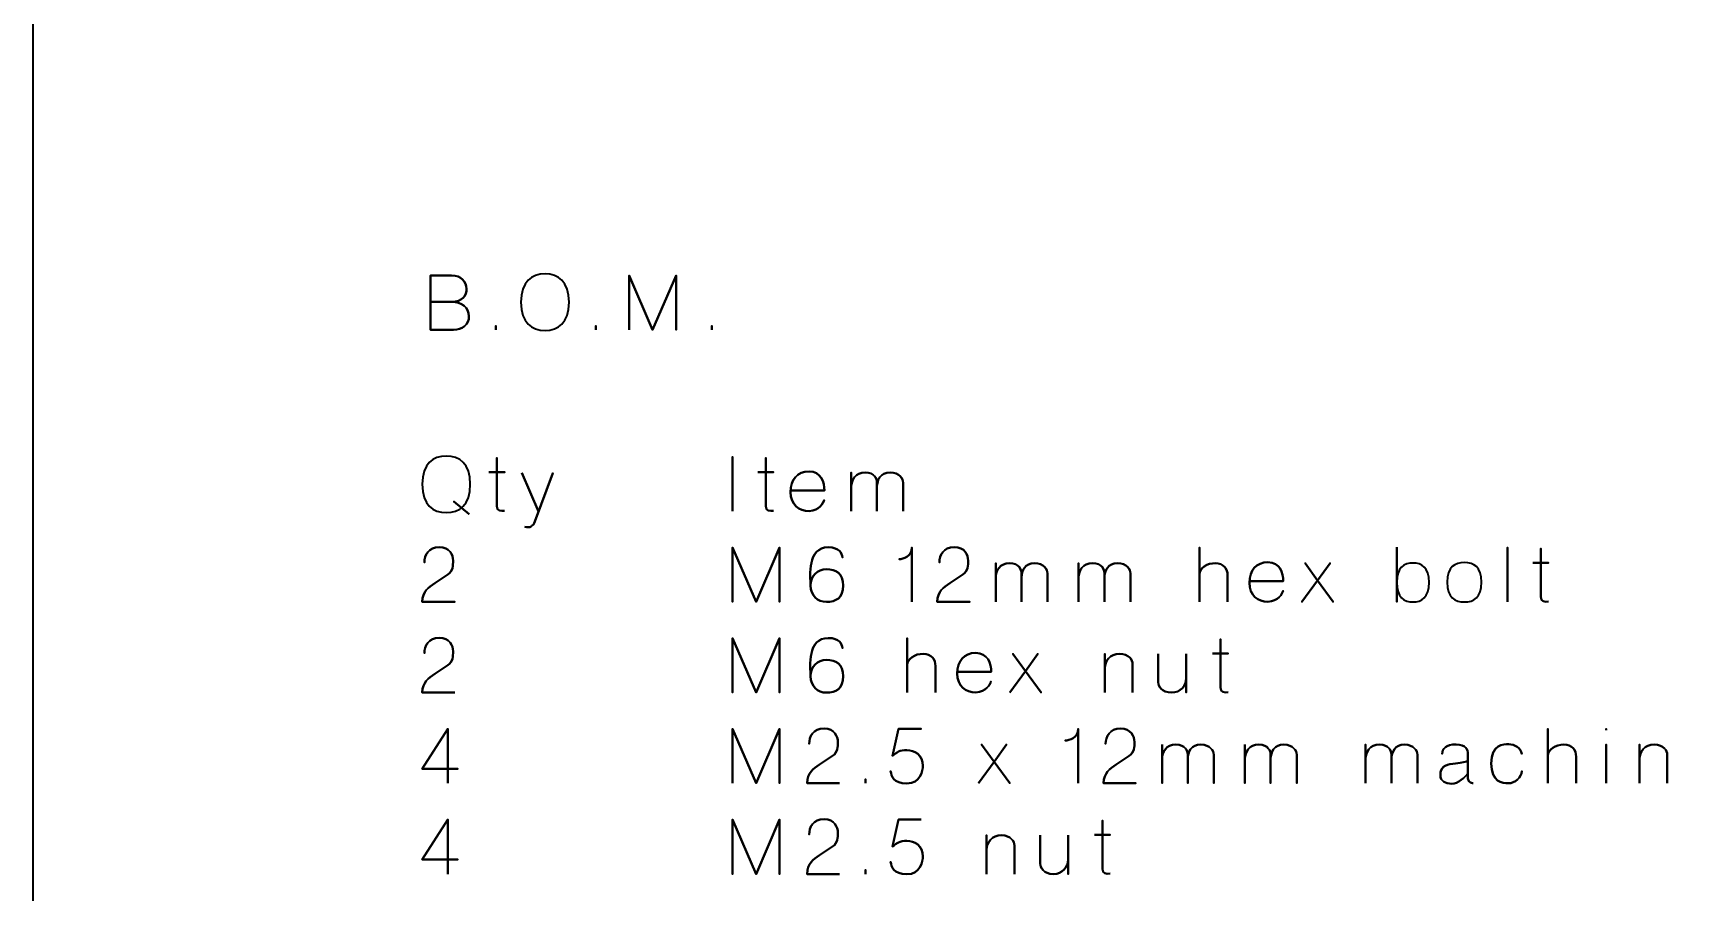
# Model space of a CAD drawing. Header units: inches. Extents: x 15 to 785, y -585 to -15.
# Drawn here: x 15 to 153.5, y -303.7 to -231.6 of the extents above; entities that cross this region are included whole.
import ezdxf

# ---------------------------------------------------------------- set-up
doc = ezdxf.new("R2010")
doc.units = ezdxf.units.IN
doc.header["$MEASUREMENT"] = 0
doc.layers.add('Layer 1', color=7, linetype='Continuous')

# ---------------------------------------------------------------- blocks, each defined once
blk = doc.blocks.new('block 2')
at = {"layer": 'Layer 1', "color": 250, "lineweight": 35}
blk.add_open_spline([(785, -570), (785, -578.28), (778.28, -585), (770, -585), (770, -585), (30, -585), (30, -585), (21.72, -585), (15, -578.28), (15, -570), (15, -570), (15, -30), (15, -30), (15, -21.72), (21.72, -15), (30, -15), (30, -15), (770, -15), (770, -15), (778.28, -15), (785, -21.72), (785, -30), (785, -30), (785, -570), (785, -570)], degree=3, knots=[0, 0, 0, 0, 1, 1, 1, 2, 2, 2, 3, 3, 3, 4, 4, 4, 5, 5, 5, 6, 6, 6, 7, 7, 7, 8, 8, 8, 8], dxfattribs=at)
blk = doc.blocks.new('block 5')
at = {"layer": 'Layer 1', "color": 250, "lineweight": 35}
for points, knots in [([(48.41, -254.15), (48.41, -254.15), (50.17, -254.15), (50.17, -254.15), (51.08, -254.15), (51.46, -253.59), (51.44, -253.04), (51.41, -252.49), (51.03, -251.92), (50.18, -251.92), (50.18, -251.92), (48.41, -251.92), (48.41, -251.92), (48.41, -251.92), (48.41, -256.5), (48.41, -256.5), (48.41, -256.5), (50.36, -256.5), (50.36, -256.5), (51.08, -256.5), (51.65, -256.07), (51.65, -255.35), (51.64, -254.62), (51.04, -254.15), (50.17, -254.15), (51.04, -254.15), (51.64, -254.62), (51.65, -255.35), (51.65, -256.07), (51.08, -256.5), (50.36, -256.5), (50.36, -256.5), (48.41, -256.5), (48.41, -256.5), (48.41, -256.5), (48.41, -251.92), (48.41, -251.92), (48.41, -251.92), (50.18, -251.92), (50.18, -251.92), (51.03, -251.92), (51.41, -252.49), (51.44, -253.04), (51.46, -253.59), (51.08, -254.15), (50.17, -254.15), (50.17, -254.15), (48.41, -254.15), (48.41, -254.15)], [0, 0, 0, 0, 1, 1, 1, 2, 2, 2, 3, 3, 3, 4, 4, 4, 5, 5, 5, 6, 6, 6, 7, 7, 7, 8, 8, 8, 9, 9, 9, 10, 10, 10, 11, 11, 11, 12, 12, 12, 13, 13, 13, 14, 14, 14, 15, 15, 15, 16, 16, 16, 16]), ([(56.02, -254.18), (56.02, -252.43), (56.92, -251.8), (58.04, -251.8), (59.15, -251.8), (60.06, -252.43), (60.06, -254.18), (60.06, -255.93), (59.15, -256.54), (58.04, -256.54), (56.92, -256.54), (56.02, -255.93), (56.02, -254.18)], [0, 0, 0, 0, 1, 1, 1, 2, 2, 2, 3, 3, 3, 4, 4, 4, 4]), ([(56.02, -254.18), (56.02, -252.43), (56.92, -251.8), (58.04, -251.8), (59.15, -251.8), (60.06, -252.43), (60.06, -254.18), (60.06, -255.93), (59.15, -256.54), (58.04, -256.54), (56.92, -256.54), (56.02, -255.93), (56.02, -254.18)], [0, 0, 0, 0, 1, 1, 1, 2, 2, 2, 3, 3, 3, 4, 4, 4, 4]), ([(65.11, -256.5), (65.11, -256.5), (65.11, -251.92), (65.11, -251.92), (65.11, -251.92), (67.08, -256.5), (67.08, -256.5), (67.08, -256.5), (69.05, -251.92), (69.05, -251.92), (69.05, -251.92), (69.05, -256.5), (69.05, -256.5), (69.05, -256.5), (69.05, -251.92), (69.05, -251.92), (69.05, -251.92), (67.08, -256.5), (67.08, -256.5), (67.08, -256.5), (65.11, -251.92), (65.11, -251.92), (65.11, -251.92), (65.11, -256.5), (65.11, -256.5)], [0, 0, 0, 0, 1, 1, 1, 2, 2, 2, 3, 3, 3, 4, 4, 4, 5, 5, 5, 6, 6, 6, 7, 7, 7, 8, 8, 8, 8]), ([(53.9, -256.5), (53.9, -256.5), (53.9, -256.15), (53.9, -256.15), (53.9, -256.15), (53.9, -256.5), (53.9, -256.5)], [0, 0, 0, 0, 1, 1, 1, 2, 2, 2, 2]), ([(62.31, -256.5), (62.31, -256.5), (62.31, -256.15), (62.31, -256.15), (62.31, -256.15), (62.31, -256.5), (62.31, -256.5)], [0, 0, 0, 0, 1, 1, 1, 2, 2, 2, 2]), ([(72.05, -256.5), (72.05, -256.5), (72.05, -256.15), (72.05, -256.15), (72.05, -256.15), (72.05, -256.5), (72.05, -256.5)], [0, 0, 0, 0, 1, 1, 1, 2, 2, 2, 2]), ([(47.72, -269.47), (47.72, -267.72), (48.63, -267.1), (49.74, -267.1), (50.85, -267.1), (51.76, -267.72), (51.76, -269.47), (51.76, -271.23), (50.85, -271.84), (49.74, -271.84), (48.63, -271.84), (47.72, -271.23), (47.72, -269.47)], [0, 0, 0, 0, 1, 1, 1, 2, 2, 2, 3, 3, 3, 4, 4, 4, 4]), ([(47.72, -269.47), (47.72, -267.72), (48.63, -267.1), (49.74, -267.1), (50.85, -267.1), (51.76, -267.72), (51.76, -269.47), (51.76, -271.23), (50.85, -271.84), (49.74, -271.84), (48.63, -271.84), (47.72, -271.23), (47.72, -269.47)], [0, 0, 0, 0, 1, 1, 1, 2, 2, 2, 3, 3, 3, 4, 4, 4, 4]), ([(54.64, -271.71), (54.33, -271.73), (54, -271.74), (54, -271.32), (54, -270.89), (54, -267.25), (54, -267.25), (54, -267.25), (54, -270.89), (54, -271.32), (54, -271.74), (54.33, -271.73), (54.64, -271.71)], [0, 0, 0, 0, 1, 1, 1, 2, 2, 2, 3, 3, 3, 4, 4, 4, 4]), ([(73.81, -271.74), (73.81, -271.74), (73.81, -267.16), (73.81, -267.16), (73.81, -267.16), (73.81, -271.74), (73.81, -271.74)], [0, 0, 0, 0, 1, 1, 1, 2, 2, 2, 2]), ([(77.24, -271.71), (76.93, -271.73), (76.59, -271.74), (76.59, -271.32), (76.59, -270.89), (76.59, -267.25), (76.59, -267.25), (76.59, -267.25), (76.59, -270.89), (76.59, -271.32), (76.59, -271.74), (76.93, -271.73), (77.24, -271.71)], [0, 0, 0, 0, 1, 1, 1, 2, 2, 2, 3, 3, 3, 4, 4, 4, 4]), ([(53.33, -268.45), (53.33, -268.45), (54.66, -268.45), (54.66, -268.45), (54.66, -268.45), (53.33, -268.45), (53.33, -268.45)], [0, 0, 0, 0, 1, 1, 1, 2, 2, 2, 2]), ([(56.09, -268.5), (56.09, -268.5), (57.5, -271.76), (57.5, -271.76), (57.5, -271.76), (56.09, -268.5), (56.09, -268.5)], [0, 0, 0, 0, 1, 1, 1, 2, 2, 2, 2]), ([(56.33, -273.05), (56.75, -273.19), (57.06, -272.96), (57.19, -272.6), (57.19, -272.6), (58.7, -268.53), (58.7, -268.53), (58.7, -268.53), (57.19, -272.6), (57.19, -272.6), (57.06, -272.96), (56.75, -273.19), (56.33, -273.05)], [0, 0, 0, 0, 1, 1, 1, 2, 2, 2, 3, 3, 3, 4, 4, 4, 4]), ([(75.92, -268.45), (75.92, -268.45), (77.25, -268.45), (77.25, -268.45), (77.25, -268.45), (75.92, -268.45), (75.92, -268.45)], [0, 0, 0, 0, 1, 1, 1, 2, 2, 2, 2]), ([(78.69, -270), (78.69, -270), (81.52, -270), (81.52, -270), (81.52, -269.3), (81.25, -268.4), (80.24, -268.4), (79.23, -268.4), (78.68, -269.08), (78.68, -270.13), (78.68, -271.18), (79.39, -271.74), (80.24, -271.72), (81.09, -271.69), (81.45, -271.03), (81.5, -270.8), (81.45, -271.03), (81.09, -271.69), (80.24, -271.72), (79.39, -271.74), (78.68, -271.18), (78.68, -270.13), (78.68, -269.08), (79.23, -268.4), (80.24, -268.4), (81.25, -268.4), (81.52, -269.3), (81.52, -270), (81.52, -270), (78.69, -270), (78.69, -270)], [0, 0, 0, 0, 1, 1, 1, 2, 2, 2, 3, 3, 3, 4, 4, 4, 5, 5, 5, 6, 6, 6, 7, 7, 7, 8, 8, 8, 9, 9, 9, 10, 10, 10, 10]), ([(85.94, -271.74), (85.94, -271.74), (85.94, -269.62), (85.94, -269.33), (85.94, -269.04), (85.75, -268.49), (84.95, -268.48), (84.14, -268.48), (83.78, -269.11), (83.78, -269.69), (83.78, -269.11), (84.14, -268.48), (84.95, -268.48), (85.75, -268.49), (85.94, -269.04), (85.94, -269.33), (85.94, -269.62), (85.94, -271.74), (85.94, -271.74)], [0, 0, 0, 0, 1, 1, 1, 2, 2, 2, 3, 3, 3, 4, 4, 4, 5, 5, 5, 6, 6, 6, 6]), ([(83.78, -271.74), (83.78, -271.74), (83.78, -268.48), (83.78, -268.48), (83.78, -268.48), (83.78, -271.74), (83.78, -271.74)], [0, 0, 0, 0, 1, 1, 1, 2, 2, 2, 2]), ([(88.13, -271.74), (88.13, -271.74), (88.13, -269.62), (88.13, -269.33), (88.13, -269.04), (87.85, -268.49), (87.04, -268.48), (86.24, -268.48), (85.94, -269.11), (85.94, -269.69), (85.94, -269.11), (86.24, -268.48), (87.04, -268.48), (87.85, -268.49), (88.13, -269.04), (88.13, -269.33), (88.13, -269.62), (88.13, -271.74), (88.13, -271.74)], [0, 0, 0, 0, 1, 1, 1, 2, 2, 2, 3, 3, 3, 4, 4, 4, 5, 5, 5, 6, 6, 6, 6]), ([(51.67, -271.99), (51.67, -271.99), (50.38, -270.92), (50.38, -270.92), (50.38, -270.92), (51.67, -271.99), (51.67, -271.99)], [0, 0, 0, 0, 1, 1, 1, 2, 2, 2, 2]), ([(47.72, -279.36), (47.75, -278.44), (48.24, -278.14), (48.78, -277.78), (48.78, -277.78), (49.87, -277.06), (49.87, -277.06), (50.32, -276.75), (50.31, -276.3), (50.31, -275.88), (50.31, -275.44), (50.05, -274.75), (49.15, -274.75), (48.24, -274.75), (47.9, -275.42), (47.9, -276.05), (47.9, -275.42), (48.24, -274.75), (49.15, -274.75), (50.05, -274.75), (50.31, -275.44), (50.31, -275.88), (50.31, -276.3), (50.32, -276.75), (49.87, -277.06), (49.87, -277.06), (48.78, -277.78), (48.78, -277.78), (48.24, -278.14), (47.75, -278.44), (47.72, -279.36), (47.72, -279.36), (50.45, -279.36), (50.45, -279.36), (50.45, -279.36), (47.72, -279.36), (47.72, -279.36)], [0, 0, 0, 0, 1, 1, 1, 2, 2, 2, 3, 3, 3, 4, 4, 4, 5, 5, 5, 6, 6, 6, 7, 7, 7, 8, 8, 8, 9, 9, 9, 10, 10, 10, 11, 11, 11, 12, 12, 12, 12]), ([(73.81, -274.78), (73.81, -274.78), (75.78, -279.36), (75.78, -279.36), (75.78, -279.36), (77.75, -274.78), (77.75, -274.78), (77.75, -274.78), (77.75, -279.36), (77.75, -279.36), (77.75, -279.36), (77.75, -274.78), (77.75, -274.78), (77.75, -274.78), (75.78, -279.36), (75.78, -279.36), (75.78, -279.36), (73.81, -274.78), (73.81, -274.78), (73.81, -274.78), (73.81, -279.36), (73.81, -279.36), (73.81, -279.36), (73.81, -274.78), (73.81, -274.78)], [0, 0, 0, 0, 1, 1, 1, 2, 2, 2, 3, 3, 3, 4, 4, 4, 5, 5, 5, 6, 6, 6, 7, 7, 7, 8, 8, 8, 8]), ([(80.36, -277.98), (80.36, -277.16), (80.94, -276.61), (81.71, -276.61), (82.48, -276.61), (83.11, -276.96), (83.11, -277.98), (83.11, -279.01), (82.48, -279.36), (81.71, -279.36), (80.94, -279.36), (80.39, -278.81), (80.36, -277.98), (80.34, -277.16), (80.06, -274.77), (81.84, -274.77), (82.81, -274.77), (83, -275.3), (83.04, -275.62), (83, -275.3), (82.81, -274.77), (81.84, -274.77), (80.06, -274.77), (80.34, -277.16), (80.36, -277.98), (80.39, -278.81), (80.94, -279.36), (81.71, -279.36), (82.48, -279.36), (83.11, -279.01), (83.11, -277.98), (83.11, -276.96), (82.48, -276.61), (81.71, -276.61), (80.94, -276.61), (80.36, -277.16), (80.36, -277.98)], [0, 0, 0, 0, 1, 1, 1, 2, 2, 2, 3, 3, 3, 4, 4, 4, 5, 5, 5, 6, 6, 6, 7, 7, 7, 8, 8, 8, 9, 9, 9, 10, 10, 10, 11, 11, 11, 12, 12, 12, 12]), ([(88.88, -279.36), (88.88, -279.36), (88.88, -274.78), (88.88, -274.78), (88.88, -275.56), (88.12, -275.75), (87.8, -275.77), (88.12, -275.75), (88.88, -275.56), (88.88, -274.78), (88.88, -274.78), (88.88, -279.36), (88.88, -279.36)], [0, 0, 0, 0, 1, 1, 1, 2, 2, 2, 3, 3, 3, 4, 4, 4, 4]), ([(91.01, -279.36), (91.04, -278.44), (91.53, -278.14), (92.07, -277.78), (92.07, -277.78), (93.16, -277.06), (93.16, -277.06), (93.61, -276.75), (93.6, -276.3), (93.6, -275.88), (93.6, -275.44), (93.34, -274.75), (92.43, -274.75), (91.52, -274.75), (91.19, -275.42), (91.19, -276.05), (91.19, -275.42), (91.52, -274.75), (92.43, -274.75), (93.34, -274.75), (93.6, -275.44), (93.6, -275.88), (93.6, -276.3), (93.61, -276.75), (93.16, -277.06), (93.16, -277.06), (92.07, -277.78), (92.07, -277.78), (91.53, -278.14), (91.04, -278.44), (91.01, -279.36), (91.01, -279.36), (93.74, -279.36), (93.74, -279.36), (93.74, -279.36), (91.01, -279.36), (91.01, -279.36)], [0, 0, 0, 0, 1, 1, 1, 2, 2, 2, 3, 3, 3, 4, 4, 4, 5, 5, 5, 6, 6, 6, 7, 7, 7, 8, 8, 8, 9, 9, 9, 10, 10, 10, 11, 11, 11, 12, 12, 12, 12]), ([(113.04, -279.36), (113.04, -279.36), (113.04, -274.78), (113.04, -274.78), (113.04, -274.78), (113.04, -279.36), (113.04, -279.36)], [0, 0, 0, 0, 1, 1, 1, 2, 2, 2, 2]), ([(129.64, -274.76), (129.64, -274.76), (129.64, -279.36), (129.64, -279.36), (129.64, -279.36), (129.64, -274.76), (129.64, -274.76)], [0, 0, 0, 0, 1, 1, 1, 2, 2, 2, 2]), ([(138.95, -279.36), (138.95, -279.36), (138.95, -274.78), (138.95, -274.78), (138.95, -274.78), (138.95, -279.36), (138.95, -279.36)], [0, 0, 0, 0, 1, 1, 1, 2, 2, 2, 2]), ([(142.38, -279.33), (142.07, -279.35), (141.73, -279.36), (141.73, -278.94), (141.73, -278.51), (141.73, -274.87), (141.73, -274.87), (141.73, -274.87), (141.73, -278.51), (141.73, -278.94), (141.73, -279.36), (142.07, -279.35), (142.38, -279.33)], [0, 0, 0, 0, 1, 1, 1, 2, 2, 2, 3, 3, 3, 4, 4, 4, 4]), ([(98.09, -279.36), (98.09, -279.36), (98.09, -277.24), (98.09, -276.95), (98.09, -276.66), (97.89, -276.11), (97.09, -276.1), (96.28, -276.1), (95.92, -276.73), (95.92, -277.31), (95.92, -276.73), (96.28, -276.1), (97.09, -276.1), (97.89, -276.11), (98.09, -276.66), (98.09, -276.95), (98.09, -277.24), (98.09, -279.36), (98.09, -279.36)], [0, 0, 0, 0, 1, 1, 1, 2, 2, 2, 3, 3, 3, 4, 4, 4, 5, 5, 5, 6, 6, 6, 6]), ([(95.92, -279.36), (95.92, -279.36), (95.92, -276.1), (95.92, -276.1), (95.92, -276.1), (95.92, -279.36), (95.92, -279.36)], [0, 0, 0, 0, 1, 1, 1, 2, 2, 2, 2]), ([(100.27, -279.36), (100.27, -279.36), (100.27, -277.24), (100.27, -276.95), (100.27, -276.66), (99.99, -276.11), (99.18, -276.1), (98.38, -276.1), (98.09, -276.73), (98.09, -277.31), (98.09, -276.73), (98.38, -276.1), (99.18, -276.1), (99.99, -276.11), (100.27, -276.66), (100.27, -276.95), (100.27, -277.24), (100.27, -279.36), (100.27, -279.36)], [0, 0, 0, 0, 1, 1, 1, 2, 2, 2, 3, 3, 3, 4, 4, 4, 5, 5, 5, 6, 6, 6, 6]), ([(105.06, -279.36), (105.06, -279.36), (105.06, -277.24), (105.06, -276.95), (105.06, -276.66), (104.87, -276.11), (104.06, -276.1), (103.25, -276.1), (102.89, -276.73), (102.89, -277.31), (102.89, -276.73), (103.25, -276.1), (104.06, -276.1), (104.87, -276.11), (105.06, -276.66), (105.06, -276.95), (105.06, -277.24), (105.06, -279.36), (105.06, -279.36)], [0, 0, 0, 0, 1, 1, 1, 2, 2, 2, 3, 3, 3, 4, 4, 4, 5, 5, 5, 6, 6, 6, 6]), ([(102.89, -279.36), (102.89, -279.36), (102.89, -276.1), (102.89, -276.1), (102.89, -276.1), (102.89, -279.36), (102.89, -279.36)], [0, 0, 0, 0, 1, 1, 1, 2, 2, 2, 2]), ([(107.24, -279.36), (107.24, -279.36), (107.24, -277.24), (107.24, -276.95), (107.24, -276.66), (106.96, -276.11), (106.16, -276.1), (105.35, -276.1), (105.06, -276.73), (105.06, -277.31), (105.06, -276.73), (105.35, -276.1), (106.16, -276.1), (106.96, -276.11), (107.24, -276.66), (107.24, -276.95), (107.24, -277.24), (107.24, -279.36), (107.24, -279.36)], [0, 0, 0, 0, 1, 1, 1, 2, 2, 2, 3, 3, 3, 4, 4, 4, 5, 5, 5, 6, 6, 6, 6]), ([(115.41, -279.36), (115.41, -279.36), (115.41, -277.71), (115.41, -277.13), (115.41, -276.56), (115.06, -276.12), (114.39, -276.1), (113.69, -276.09), (113.04, -276.51), (113.04, -277.06), (113.04, -276.51), (113.69, -276.09), (114.39, -276.1), (115.06, -276.12), (115.41, -276.56), (115.41, -277.13), (115.41, -277.71), (115.41, -279.36), (115.41, -279.36)], [0, 0, 0, 0, 1, 1, 1, 2, 2, 2, 3, 3, 3, 4, 4, 4, 5, 5, 5, 6, 6, 6, 6]), ([(117.25, -277.62), (117.25, -277.62), (120.09, -277.62), (120.09, -277.62), (120.09, -276.92), (119.81, -276.02), (118.8, -276.02), (117.8, -276.02), (117.25, -276.7), (117.25, -277.75), (117.25, -278.8), (117.96, -279.36), (118.8, -279.34), (119.66, -279.31), (120.02, -278.65), (120.07, -278.42), (120.02, -278.65), (119.66, -279.31), (118.8, -279.34), (117.96, -279.36), (117.25, -278.8), (117.25, -277.75), (117.25, -276.7), (117.8, -276.02), (118.8, -276.02), (119.81, -276.02), (120.09, -276.92), (120.09, -277.62), (120.09, -277.62), (117.25, -277.62), (117.25, -277.62)], [0, 0, 0, 0, 1, 1, 1, 2, 2, 2, 3, 3, 3, 4, 4, 4, 5, 5, 5, 6, 6, 6, 7, 7, 7, 8, 8, 8, 9, 9, 9, 10, 10, 10, 10]), ([(122.97, -277.55), (122.97, -277.55), (124.28, -279.36), (124.28, -279.36), (124.28, -279.36), (122.97, -277.55), (122.97, -277.55), (122.97, -277.55), (124.02, -276.1), (124.02, -276.1), (124.02, -276.1), (122.97, -277.55), (122.97, -277.55), (122.97, -277.55), (121.93, -276.1), (121.93, -276.1), (121.93, -276.1), (122.97, -277.55), (122.97, -277.55), (122.97, -277.55), (121.66, -279.36), (121.66, -279.36), (121.66, -279.36), (122.97, -277.55), (122.97, -277.55)], [0, 0, 0, 0, 1, 1, 1, 2, 2, 2, 3, 3, 3, 4, 4, 4, 5, 5, 5, 6, 6, 6, 7, 7, 7, 8, 8, 8, 8]), ([(130.99, -276.09), (131.73, -276.09), (132.34, -276.45), (132.34, -277.72), (132.34, -278.99), (131.73, -279.36), (130.99, -279.36), (130.25, -279.36), (129.64, -278.99), (129.64, -277.72), (129.64, -276.45), (130.25, -276.09), (130.99, -276.09)], [0, 0, 0, 0, 1, 1, 1, 2, 2, 2, 3, 3, 3, 4, 4, 4, 4]), ([(130.99, -276.09), (131.73, -276.09), (132.34, -276.45), (132.34, -277.72), (132.34, -278.99), (131.73, -279.36), (130.99, -279.36), (130.25, -279.36), (129.64, -278.99), (129.64, -277.72), (129.64, -276.45), (130.25, -276.09), (130.99, -276.09)], [0, 0, 0, 0, 1, 1, 1, 2, 2, 2, 3, 3, 3, 4, 4, 4, 4]), ([(133.87, -277.7), (133.87, -276.42), (134.53, -276.04), (135.31, -276.04), (136.11, -276.04), (136.76, -276.42), (136.76, -277.7), (136.76, -278.99), (136.11, -279.36), (135.31, -279.36), (134.53, -279.36), (133.87, -278.99), (133.87, -277.7)], [0, 0, 0, 0, 1, 1, 1, 2, 2, 2, 3, 3, 3, 4, 4, 4, 4]), ([(133.87, -277.7), (133.87, -276.42), (134.53, -276.04), (135.31, -276.04), (136.11, -276.04), (136.76, -276.42), (136.76, -277.7), (136.76, -278.99), (136.11, -279.36), (135.31, -279.36), (134.53, -279.36), (133.87, -278.99), (133.87, -277.7)], [0, 0, 0, 0, 1, 1, 1, 2, 2, 2, 3, 3, 3, 4, 4, 4, 4]), ([(141.07, -276.07), (141.07, -276.07), (142.39, -276.07), (142.39, -276.07), (142.39, -276.07), (141.07, -276.07), (141.07, -276.07)], [0, 0, 0, 0, 1, 1, 1, 2, 2, 2, 2]), ([(50.45, -286.98), (50.45, -286.98), (47.72, -286.98), (47.72, -286.98), (47.75, -286.06), (48.24, -285.76), (48.78, -285.4), (48.78, -285.4), (49.87, -284.68), (49.87, -284.68), (50.32, -284.37), (50.31, -283.92), (50.31, -283.5), (50.31, -283.06), (50.05, -282.37), (49.15, -282.37), (48.24, -282.37), (47.9, -283.04), (47.9, -283.67), (47.9, -283.04), (48.24, -282.37), (49.15, -282.37), (50.05, -282.37), (50.31, -283.06), (50.31, -283.5), (50.31, -283.92), (50.32, -284.37), (49.87, -284.68), (49.87, -284.68), (48.78, -285.4), (48.78, -285.4), (48.24, -285.76), (47.75, -286.06), (47.72, -286.98), (47.72, -286.98), (50.45, -286.98), (50.45, -286.98)], [0, 0, 0, 0, 1, 1, 1, 2, 2, 2, 3, 3, 3, 4, 4, 4, 5, 5, 5, 6, 6, 6, 7, 7, 7, 8, 8, 8, 9, 9, 9, 10, 10, 10, 11, 11, 11, 12, 12, 12, 12]), ([(73.81, -282.4), (73.81, -282.4), (75.78, -286.98), (75.78, -286.98), (75.78, -286.98), (77.75, -282.4), (77.75, -282.4), (77.75, -282.4), (77.75, -286.98), (77.75, -286.98), (77.75, -286.98), (77.75, -282.4), (77.75, -282.4), (77.75, -282.4), (75.78, -286.98), (75.78, -286.98), (75.78, -286.98), (73.81, -282.4), (73.81, -282.4), (73.81, -282.4), (73.81, -286.98), (73.81, -286.98), (73.81, -286.98), (73.81, -282.4), (73.81, -282.4)], [0, 0, 0, 0, 1, 1, 1, 2, 2, 2, 3, 3, 3, 4, 4, 4, 5, 5, 5, 6, 6, 6, 7, 7, 7, 8, 8, 8, 8]), ([(81.71, -284.23), (82.48, -284.23), (83.11, -284.58), (83.11, -285.6), (83.11, -286.63), (82.48, -286.98), (81.71, -286.98), (80.94, -286.98), (80.39, -286.43), (80.36, -285.6), (80.34, -284.78), (80.06, -282.39), (81.84, -282.39), (82.81, -282.39), (83, -282.92), (83.04, -283.24), (83, -282.92), (82.81, -282.39), (81.84, -282.39), (80.06, -282.39), (80.34, -284.78), (80.36, -285.6), (80.39, -286.43), (80.94, -286.98), (81.71, -286.98), (82.48, -286.98), (83.11, -286.63), (83.11, -285.6), (83.11, -284.58), (82.48, -284.23), (81.71, -284.23), (80.94, -284.23), (80.36, -284.78), (80.36, -285.6), (80.36, -284.78), (80.94, -284.23), (81.71, -284.23)], [0, 0, 0, 0, 1, 1, 1, 2, 2, 2, 3, 3, 3, 4, 4, 4, 5, 5, 5, 6, 6, 6, 7, 7, 7, 8, 8, 8, 9, 9, 9, 10, 10, 10, 11, 11, 11, 12, 12, 12, 12]), ([(88.48, -286.98), (88.48, -286.98), (88.48, -282.4), (88.48, -282.4), (88.48, -282.4), (88.48, -286.98), (88.48, -286.98)], [0, 0, 0, 0, 1, 1, 1, 2, 2, 2, 2]), ([(115.46, -286.95), (115.15, -286.97), (114.81, -286.98), (114.81, -286.56), (114.81, -286.13), (114.81, -282.49), (114.81, -282.49), (114.81, -282.49), (114.81, -286.13), (114.81, -286.56), (114.81, -286.98), (115.15, -286.97), (115.46, -286.95)], [0, 0, 0, 0, 1, 1, 1, 2, 2, 2, 3, 3, 3, 4, 4, 4, 4]), ([(90.86, -286.98), (90.86, -286.98), (90.86, -285.33), (90.86, -284.75), (90.86, -284.18), (90.51, -283.74), (89.83, -283.72), (89.14, -283.71), (88.48, -284.13), (88.48, -284.68), (88.48, -284.13), (89.14, -283.71), (89.83, -283.72), (90.51, -283.74), (90.86, -284.18), (90.86, -284.75), (90.86, -285.33), (90.86, -286.98), (90.86, -286.98)], [0, 0, 0, 0, 1, 1, 1, 2, 2, 2, 3, 3, 3, 4, 4, 4, 5, 5, 5, 6, 6, 6, 6]), ([(92.7, -285.24), (92.7, -285.24), (95.54, -285.24), (95.54, -285.24), (95.54, -284.54), (95.26, -283.64), (94.25, -283.64), (93.25, -283.64), (92.69, -284.32), (92.69, -285.37), (92.69, -286.42), (93.4, -286.98), (94.25, -286.96), (95.1, -286.93), (95.47, -286.27), (95.51, -286.04), (95.47, -286.27), (95.1, -286.93), (94.25, -286.96), (93.4, -286.98), (92.69, -286.42), (92.69, -285.37), (92.69, -284.32), (93.25, -283.64), (94.25, -283.64), (95.26, -283.64), (95.54, -284.54), (95.54, -285.24), (95.54, -285.24), (92.7, -285.24), (92.7, -285.24)], [0, 0, 0, 0, 1, 1, 1, 2, 2, 2, 3, 3, 3, 4, 4, 4, 5, 5, 5, 6, 6, 6, 7, 7, 7, 8, 8, 8, 9, 9, 9, 10, 10, 10, 10]), ([(97.11, -286.98), (97.11, -286.98), (98.42, -285.17), (98.42, -285.17), (98.42, -285.17), (97.37, -283.72), (97.37, -283.72), (97.37, -283.72), (98.42, -285.17), (98.42, -285.17), (98.42, -285.17), (99.46, -283.72), (99.46, -283.72), (99.46, -283.72), (98.42, -285.17), (98.42, -285.17), (98.42, -285.17), (99.73, -286.98), (99.73, -286.98), (99.73, -286.98), (98.42, -285.17), (98.42, -285.17), (98.42, -285.17), (97.11, -286.98), (97.11, -286.98)], [0, 0, 0, 0, 1, 1, 1, 2, 2, 2, 3, 3, 3, 4, 4, 4, 5, 5, 5, 6, 6, 6, 7, 7, 7, 8, 8, 8, 8]), ([(107.43, -286.98), (107.43, -286.98), (107.43, -284.86), (107.43, -284.57), (107.43, -284.28), (107.13, -283.73), (106.33, -283.72), (105.51, -283.72), (105.09, -284.35), (105.09, -284.93), (105.09, -284.35), (105.51, -283.72), (106.33, -283.72), (107.13, -283.73), (107.43, -284.28), (107.43, -284.57), (107.43, -284.86), (107.43, -286.98), (107.43, -286.98)], [0, 0, 0, 0, 1, 1, 1, 2, 2, 2, 3, 3, 3, 4, 4, 4, 5, 5, 5, 6, 6, 6, 6]), ([(105.09, -286.98), (105.09, -286.98), (105.09, -283.72), (105.09, -283.72), (105.09, -283.72), (105.09, -286.98), (105.09, -286.98)], [0, 0, 0, 0, 1, 1, 1, 2, 2, 2, 2]), ([(109.58, -283.71), (109.58, -283.71), (109.58, -285.84), (109.58, -286.13), (109.58, -286.42), (109.88, -286.97), (110.68, -286.98), (111.5, -286.98), (111.93, -286.35), (111.93, -285.77), (111.93, -286.35), (111.5, -286.98), (110.68, -286.98), (109.88, -286.97), (109.58, -286.42), (109.58, -286.13), (109.58, -285.84), (109.58, -283.71), (109.58, -283.71)], [0, 0, 0, 0, 1, 1, 1, 2, 2, 2, 3, 3, 3, 4, 4, 4, 5, 5, 5, 6, 6, 6, 6]), ([(111.93, -283.71), (111.93, -283.71), (111.93, -286.98), (111.93, -286.98), (111.93, -286.98), (111.93, -283.71), (111.93, -283.71)], [0, 0, 0, 0, 1, 1, 1, 2, 2, 2, 2]), ([(114.14, -283.69), (114.14, -283.69), (115.47, -283.69), (115.47, -283.69), (115.47, -283.69), (114.14, -283.69), (114.14, -283.69)], [0, 0, 0, 0, 1, 1, 1, 2, 2, 2, 2]), ([(49.88, -294.6), (49.88, -294.6), (49.88, -290.02), (49.88, -290.02), (49.88, -290.02), (47.72, -293.38), (47.72, -293.38), (47.72, -293.38), (50.7, -293.38), (50.7, -293.38), (50.7, -293.38), (47.72, -293.38), (47.72, -293.38), (47.72, -293.38), (49.88, -290.02), (49.88, -290.02), (49.88, -290.02), (49.88, -294.6), (49.88, -294.6)], [0, 0, 0, 0, 1, 1, 1, 2, 2, 2, 3, 3, 3, 4, 4, 4, 5, 5, 5, 6, 6, 6, 6]), ([(73.81, -294.6), (73.81, -294.6), (73.81, -290.02), (73.81, -290.02), (73.81, -290.02), (75.78, -294.6), (75.78, -294.6), (75.78, -294.6), (77.75, -290.02), (77.75, -290.02), (77.75, -290.02), (77.75, -294.6), (77.75, -294.6), (77.75, -294.6), (77.75, -290.02), (77.75, -290.02), (77.75, -290.02), (75.78, -294.6), (75.78, -294.6), (75.78, -294.6), (73.81, -290.02), (73.81, -290.02), (73.81, -290.02), (73.81, -294.6), (73.81, -294.6)], [0, 0, 0, 0, 1, 1, 1, 2, 2, 2, 3, 3, 3, 4, 4, 4, 5, 5, 5, 6, 6, 6, 7, 7, 7, 8, 8, 8, 8]), ([(82.79, -294.6), (82.79, -294.6), (80.06, -294.6), (80.06, -294.6), (80.09, -293.68), (80.58, -293.38), (81.12, -293.02), (81.12, -293.02), (82.21, -292.3), (82.21, -292.3), (82.66, -291.99), (82.65, -291.54), (82.65, -291.12), (82.65, -290.68), (82.39, -289.99), (81.49, -289.99), (80.58, -289.99), (80.24, -290.66), (80.24, -291.29), (80.24, -290.66), (80.58, -289.99), (81.49, -289.99), (82.39, -289.99), (82.65, -290.68), (82.65, -291.12), (82.65, -291.54), (82.66, -291.99), (82.21, -292.3), (82.21, -292.3), (81.12, -293.02), (81.12, -293.02), (80.58, -293.38), (80.09, -293.68), (80.06, -294.6), (80.06, -294.6), (82.79, -294.6), (82.79, -294.6)], [0, 0, 0, 0, 1, 1, 1, 2, 2, 2, 3, 3, 3, 4, 4, 4, 5, 5, 5, 6, 6, 6, 7, 7, 7, 8, 8, 8, 9, 9, 9, 10, 10, 10, 11, 11, 11, 12, 12, 12, 12]), ([(87.75, -290.02), (87.75, -290.02), (87.24, -292.3), (87.24, -292.3), (87.61, -291.99), (87.84, -291.81), (88.46, -291.81), (89.09, -291.81), (89.8, -292.23), (89.8, -293.12), (89.8, -293.51), (89.6, -294.62), (88.45, -294.62), (87.31, -294.62), (87.16, -293.97), (87.09, -293.59), (87.16, -293.97), (87.31, -294.62), (88.45, -294.62), (89.6, -294.62), (89.8, -293.51), (89.8, -293.12), (89.8, -292.23), (89.09, -291.81), (88.46, -291.81), (87.84, -291.81), (87.61, -291.99), (87.24, -292.3), (87.24, -292.3), (87.75, -290.02), (87.75, -290.02), (87.75, -290.02), (89.66, -290.02), (89.66, -290.02), (89.66, -290.02), (87.75, -290.02), (87.75, -290.02)], [0, 0, 0, 0, 1, 1, 1, 2, 2, 2, 3, 3, 3, 4, 4, 4, 5, 5, 5, 6, 6, 6, 7, 7, 7, 8, 8, 8, 9, 9, 9, 10, 10, 10, 11, 11, 11, 12, 12, 12, 12]), ([(102.85, -294.6), (102.85, -294.6), (102.85, -290.02), (102.85, -290.02), (102.85, -290.8), (102.1, -290.99), (101.77, -291.01), (102.1, -290.99), (102.85, -290.8), (102.85, -290.02), (102.85, -290.02), (102.85, -294.6), (102.85, -294.6)], [0, 0, 0, 0, 1, 1, 1, 2, 2, 2, 3, 3, 3, 4, 4, 4, 4]), ([(104.99, -294.6), (105.01, -293.68), (105.51, -293.38), (106.05, -293.02), (106.05, -293.02), (107.13, -292.3), (107.13, -292.3), (107.58, -291.99), (107.58, -291.54), (107.58, -291.12), (107.58, -290.68), (107.31, -289.99), (106.41, -289.99), (105.5, -289.99), (105.16, -290.66), (105.16, -291.29), (105.16, -290.66), (105.5, -289.99), (106.41, -289.99), (107.31, -289.99), (107.58, -290.68), (107.58, -291.12), (107.58, -291.54), (107.58, -291.99), (107.13, -292.3), (107.13, -292.3), (106.05, -293.02), (106.05, -293.02), (105.51, -293.38), (105.01, -293.68), (104.99, -294.6), (104.99, -294.6), (107.71, -294.6), (107.71, -294.6), (107.71, -294.6), (104.99, -294.6), (104.99, -294.6)], [0, 0, 0, 0, 1, 1, 1, 2, 2, 2, 3, 3, 3, 4, 4, 4, 5, 5, 5, 6, 6, 6, 7, 7, 7, 8, 8, 8, 9, 9, 9, 10, 10, 10, 11, 11, 11, 12, 12, 12, 12]), ([(142.33, -294.6), (142.33, -294.6), (142.33, -290.02), (142.33, -290.02), (142.33, -290.02), (142.33, -294.6), (142.33, -294.6)], [0, 0, 0, 0, 1, 1, 1, 2, 2, 2, 2]), ([(147.23, -290.13), (147.23, -290.13), (147.23, -290.02), (147.23, -290.02), (147.23, -290.02), (147.23, -290.13), (147.23, -290.13)], [0, 0, 0, 0, 1, 1, 1, 2, 2, 2, 2]), ([(94.48, -294.6), (94.48, -294.6), (95.79, -292.79), (95.79, -292.79), (95.79, -292.79), (94.74, -291.34), (94.74, -291.34), (94.74, -291.34), (95.79, -292.79), (95.79, -292.79), (95.79, -292.79), (96.83, -291.34), (96.83, -291.34), (96.83, -291.34), (95.79, -292.79), (95.79, -292.79), (95.79, -292.79), (97.1, -294.6), (97.1, -294.6), (97.1, -294.6), (95.79, -292.79), (95.79, -292.79), (95.79, -292.79), (94.48, -294.6), (94.48, -294.6)], [0, 0, 0, 0, 1, 1, 1, 2, 2, 2, 3, 3, 3, 4, 4, 4, 5, 5, 5, 6, 6, 6, 7, 7, 7, 8, 8, 8, 8]), ([(112.06, -292.19), (112.06, -291.9), (111.87, -291.35), (111.06, -291.34), (110.26, -291.34), (109.9, -291.97), (109.9, -292.55), (109.9, -291.97), (110.26, -291.34), (111.06, -291.34), (111.87, -291.35), (112.06, -291.9), (112.06, -292.19), (112.06, -292.48), (112.06, -294.6), (112.06, -294.6), (112.06, -294.6), (112.06, -292.48), (112.06, -292.19)], [0, 0, 0, 0, 1, 1, 1, 2, 2, 2, 3, 3, 3, 4, 4, 4, 5, 5, 5, 6, 6, 6, 6]), ([(109.9, -291.34), (109.9, -291.34), (109.9, -294.6), (109.9, -294.6), (109.9, -294.6), (109.9, -291.34), (109.9, -291.34)], [0, 0, 0, 0, 1, 1, 1, 2, 2, 2, 2]), ([(114.25, -292.19), (114.25, -291.9), (113.97, -291.35), (113.16, -291.34), (112.35, -291.34), (112.06, -291.97), (112.06, -292.55), (112.06, -291.97), (112.35, -291.34), (113.16, -291.34), (113.97, -291.35), (114.25, -291.9), (114.25, -292.19), (114.25, -292.48), (114.25, -294.6), (114.25, -294.6), (114.25, -294.6), (114.25, -292.48), (114.25, -292.19)], [0, 0, 0, 0, 1, 1, 1, 2, 2, 2, 3, 3, 3, 4, 4, 4, 5, 5, 5, 6, 6, 6, 6]), ([(119.03, -292.19), (119.03, -291.9), (118.84, -291.35), (118.04, -291.34), (117.23, -291.34), (116.87, -291.97), (116.87, -292.55), (116.87, -291.97), (117.23, -291.34), (118.04, -291.34), (118.84, -291.35), (119.03, -291.9), (119.03, -292.19), (119.03, -292.48), (119.03, -294.6), (119.03, -294.6), (119.03, -294.6), (119.03, -292.48), (119.03, -292.19)], [0, 0, 0, 0, 1, 1, 1, 2, 2, 2, 3, 3, 3, 4, 4, 4, 5, 5, 5, 6, 6, 6, 6]), ([(116.87, -291.34), (116.87, -291.34), (116.87, -294.6), (116.87, -294.6), (116.87, -294.6), (116.87, -291.34), (116.87, -291.34)], [0, 0, 0, 0, 1, 1, 1, 2, 2, 2, 2]), ([(121.22, -292.19), (121.22, -291.9), (120.94, -291.35), (120.13, -291.34), (119.33, -291.34), (119.03, -291.97), (119.03, -292.55), (119.03, -291.97), (119.33, -291.34), (120.13, -291.34), (120.94, -291.35), (121.22, -291.9), (121.22, -292.19), (121.22, -292.48), (121.22, -294.6), (121.22, -294.6), (121.22, -294.6), (121.22, -292.48), (121.22, -292.19)], [0, 0, 0, 0, 1, 1, 1, 2, 2, 2, 3, 3, 3, 4, 4, 4, 5, 5, 5, 6, 6, 6, 6]), ([(129.18, -294.6), (129.18, -294.6), (129.18, -292.48), (129.18, -292.19), (129.18, -291.9), (128.99, -291.35), (128.18, -291.34), (127.38, -291.34), (127.01, -291.97), (127.01, -292.55), (127.01, -291.97), (127.38, -291.34), (128.18, -291.34), (128.99, -291.35), (129.18, -291.9), (129.18, -292.19), (129.18, -292.48), (129.18, -294.6), (129.18, -294.6)], [0, 0, 0, 0, 1, 1, 1, 2, 2, 2, 3, 3, 3, 4, 4, 4, 5, 5, 5, 6, 6, 6, 6]), ([(127.01, -294.6), (127.01, -294.6), (127.01, -291.34), (127.01, -291.34), (127.01, -291.34), (127.01, -294.6), (127.01, -294.6)], [0, 0, 0, 0, 1, 1, 1, 2, 2, 2, 2]), ([(131.37, -294.6), (131.37, -294.6), (131.37, -292.48), (131.37, -292.19), (131.37, -291.9), (131.09, -291.35), (130.28, -291.34), (129.47, -291.34), (129.18, -291.97), (129.18, -292.55), (129.18, -291.97), (129.47, -291.34), (130.28, -291.34), (131.09, -291.35), (131.37, -291.9), (131.37, -292.19), (131.37, -292.48), (131.37, -294.6), (131.37, -294.6)], [0, 0, 0, 0, 1, 1, 1, 2, 2, 2, 3, 3, 3, 4, 4, 4, 5, 5, 5, 6, 6, 6, 6]), ([(136.06, -294.6), (136.06, -294.6), (135.61, -294.57), (135.61, -294.19), (135.61, -294.19), (135.61, -292.1), (135.61, -292.1), (135.61, -291.83), (135.48, -291.33), (134.62, -291.33), (133.76, -291.33), (133.45, -291.71), (133.45, -292.11), (133.45, -291.71), (133.76, -291.33), (134.62, -291.33), (135.48, -291.33), (135.61, -291.83), (135.61, -292.1), (135.61, -292.1), (135.61, -294.19), (135.61, -294.19), (135.61, -294.57), (136.06, -294.6), (136.06, -294.6)], [0, 0, 0, 0, 1, 1, 1, 2, 2, 2, 3, 3, 3, 4, 4, 4, 5, 5, 5, 6, 6, 6, 7, 7, 7, 8, 8, 8, 8]), ([(139.02, -294.6), (138.49, -294.6), (137.57, -294.51), (137.57, -292.92), (137.57, -291.33), (138.6, -291.31), (139.05, -291.31), (139.5, -291.31), (140.1, -291.66), (140.13, -292.11), (140.1, -291.66), (139.5, -291.31), (139.05, -291.31), (138.6, -291.31), (137.57, -291.33), (137.57, -292.92), (137.57, -294.51), (138.49, -294.6), (139.02, -294.6), (139.56, -294.6), (140.13, -294.1), (140.15, -293.57), (140.13, -294.1), (139.56, -294.6), (139.02, -294.6)], [0, 0, 0, 0, 1, 1, 1, 2, 2, 2, 3, 3, 3, 4, 4, 4, 5, 5, 5, 6, 6, 6, 7, 7, 7, 8, 8, 8, 8]), ([(144.71, -294.6), (144.71, -294.6), (144.71, -292.95), (144.71, -292.37), (144.71, -291.8), (144.36, -291.36), (143.68, -291.34), (142.99, -291.33), (142.33, -291.75), (142.33, -292.3), (142.33, -291.75), (142.99, -291.33), (143.68, -291.34), (144.36, -291.36), (144.71, -291.8), (144.71, -292.37), (144.71, -292.95), (144.71, -294.6), (144.71, -294.6)], [0, 0, 0, 0, 1, 1, 1, 2, 2, 2, 3, 3, 3, 4, 4, 4, 5, 5, 5, 6, 6, 6, 6]), ([(147.23, -294.6), (147.23, -294.6), (147.23, -291.34), (147.23, -291.34), (147.23, -291.34), (147.23, -294.61), (147.23, -294.6)], [0, 0, 0, 0, 1, 1, 1, 2, 2, 2, 2]), ([(152.37, -294.6), (152.37, -294.6), (152.37, -292.48), (152.37, -292.19), (152.37, -291.9), (152.08, -291.35), (151.27, -291.34), (150.46, -291.34), (150.03, -291.97), (150.03, -292.55), (150.03, -291.97), (150.46, -291.34), (151.27, -291.34), (152.08, -291.35), (152.37, -291.9), (152.37, -292.19), (152.37, -292.48), (152.37, -294.6), (152.37, -294.6)], [0, 0, 0, 0, 1, 1, 1, 2, 2, 2, 3, 3, 3, 4, 4, 4, 5, 5, 5, 6, 6, 6, 6]), ([(150.03, -294.6), (150.03, -294.6), (150.03, -291.34), (150.03, -291.34), (150.03, -291.34), (150.03, -294.6), (150.03, -294.6)], [0, 0, 0, 0, 1, 1, 1, 2, 2, 2, 2]), ([(135.61, -293.77), (135.42, -294.04), (134.77, -294.66), (134.25, -294.64), (133.72, -294.62), (133.3, -294.46), (133.3, -293.87), (133.3, -293.28), (133.66, -293.03), (134.33, -292.97), (135, -292.91), (135.3, -292.81), (135.61, -292.72), (135.3, -292.81), (135, -292.91), (134.33, -292.97), (133.66, -293.03), (133.3, -293.28), (133.3, -293.87), (133.3, -294.46), (133.72, -294.62), (134.25, -294.64), (134.77, -294.66), (135.42, -294.04), (135.61, -293.77)], [0, 0, 0, 0, 1, 1, 1, 2, 2, 2, 3, 3, 3, 4, 4, 4, 5, 5, 5, 6, 6, 6, 7, 7, 7, 8, 8, 8, 8]), ([(84.97, -294.6), (84.97, -294.6), (84.97, -294.25), (84.97, -294.25), (84.97, -294.25), (84.97, -294.6), (84.97, -294.6)], [0, 0, 0, 0, 1, 1, 1, 2, 2, 2, 2]), ([(49.88, -302.22), (49.88, -302.22), (49.88, -297.64), (49.88, -297.64), (49.88, -297.64), (47.72, -301), (47.72, -301), (47.72, -301), (50.7, -301), (50.7, -301), (50.7, -301), (47.72, -301), (47.72, -301), (47.72, -301), (49.88, -297.64), (49.88, -297.64), (49.88, -297.64), (49.88, -302.22), (49.88, -302.22)], [0, 0, 0, 0, 1, 1, 1, 2, 2, 2, 3, 3, 3, 4, 4, 4, 5, 5, 5, 6, 6, 6, 6]), ([(73.81, -297.64), (73.81, -297.64), (75.78, -302.22), (75.78, -302.22), (75.78, -302.22), (77.75, -297.64), (77.75, -297.64), (77.75, -297.64), (77.75, -302.22), (77.75, -302.22), (77.75, -302.22), (77.75, -297.64), (77.75, -297.64), (77.75, -297.64), (75.78, -302.22), (75.78, -302.22), (75.78, -302.22), (73.81, -297.64), (73.81, -297.64), (73.81, -297.64), (73.81, -302.22), (73.81, -302.22), (73.81, -302.22), (73.81, -297.64), (73.81, -297.64)], [0, 0, 0, 0, 1, 1, 1, 2, 2, 2, 3, 3, 3, 4, 4, 4, 5, 5, 5, 6, 6, 6, 7, 7, 7, 8, 8, 8, 8]), ([(82.79, -302.22), (82.79, -302.22), (80.06, -302.22), (80.06, -302.22), (80.09, -301.3), (80.58, -301), (81.12, -300.64), (81.12, -300.64), (82.21, -299.92), (82.21, -299.92), (82.66, -299.61), (82.65, -299.16), (82.65, -298.74), (82.65, -298.3), (82.39, -297.61), (81.49, -297.61), (80.58, -297.61), (80.24, -298.28), (80.24, -298.91), (80.24, -298.28), (80.58, -297.61), (81.49, -297.61), (82.39, -297.61), (82.65, -298.3), (82.65, -298.74), (82.65, -299.16), (82.66, -299.61), (82.21, -299.92), (82.21, -299.92), (81.12, -300.64), (81.12, -300.64), (80.58, -301), (80.09, -301.3), (80.06, -302.22), (80.06, -302.22), (82.79, -302.22), (82.79, -302.22)], [0, 0, 0, 0, 1, 1, 1, 2, 2, 2, 3, 3, 3, 4, 4, 4, 5, 5, 5, 6, 6, 6, 7, 7, 7, 8, 8, 8, 9, 9, 9, 10, 10, 10, 11, 11, 11, 12, 12, 12, 12]), ([(89.66, -297.64), (89.66, -297.64), (87.75, -297.64), (87.75, -297.64), (87.75, -297.64), (87.24, -299.92), (87.24, -299.92), (87.61, -299.61), (87.84, -299.43), (88.46, -299.43), (89.09, -299.43), (89.8, -299.85), (89.8, -300.74), (89.8, -301.13), (89.6, -302.24), (88.45, -302.24), (87.31, -302.24), (87.16, -301.59), (87.09, -301.21), (87.16, -301.59), (87.31, -302.24), (88.45, -302.24), (89.6, -302.24), (89.8, -301.13), (89.8, -300.74), (89.8, -299.85), (89.09, -299.43), (88.46, -299.43), (87.84, -299.43), (87.61, -299.61), (87.24, -299.92), (87.24, -299.92), (87.75, -297.64), (87.75, -297.64), (87.75, -297.64), (89.66, -297.64), (89.66, -297.64)], [0, 0, 0, 0, 1, 1, 1, 2, 2, 2, 3, 3, 3, 4, 4, 4, 5, 5, 5, 6, 6, 6, 7, 7, 7, 8, 8, 8, 9, 9, 9, 10, 10, 10, 11, 11, 11, 12, 12, 12, 12]), ([(105.53, -302.19), (105.22, -302.21), (104.89, -302.22), (104.89, -301.8), (104.89, -301.37), (104.89, -297.73), (104.89, -297.73), (104.89, -297.73), (104.89, -301.37), (104.89, -301.8), (104.89, -302.22), (105.22, -302.21), (105.53, -302.19)], [0, 0, 0, 0, 1, 1, 1, 2, 2, 2, 3, 3, 3, 4, 4, 4, 4]), ([(97.5, -302.22), (97.5, -302.22), (97.5, -300.1), (97.5, -299.81), (97.5, -299.52), (97.21, -298.97), (96.4, -298.96), (95.59, -298.96), (95.16, -299.59), (95.16, -300.17), (95.16, -299.59), (95.59, -298.96), (96.4, -298.96), (97.21, -298.97), (97.5, -299.52), (97.5, -299.81), (97.5, -300.1), (97.5, -302.22), (97.5, -302.22)], [0, 0, 0, 0, 1, 1, 1, 2, 2, 2, 3, 3, 3, 4, 4, 4, 5, 5, 5, 6, 6, 6, 6]), ([(95.16, -302.22), (95.16, -302.22), (95.16, -298.96), (95.16, -298.96), (95.16, -298.96), (95.16, -302.22), (95.16, -302.22)], [0, 0, 0, 0, 1, 1, 1, 2, 2, 2, 2]), ([(99.66, -298.95), (99.66, -298.95), (99.66, -301.08), (99.66, -301.37), (99.66, -301.66), (99.95, -302.21), (100.76, -302.22), (101.57, -302.22), (102, -301.59), (102, -301.01), (102, -301.59), (101.57, -302.22), (100.76, -302.22), (99.95, -302.21), (99.66, -301.66), (99.66, -301.37), (99.66, -301.08), (99.66, -298.95), (99.66, -298.95)], [0, 0, 0, 0, 1, 1, 1, 2, 2, 2, 3, 3, 3, 4, 4, 4, 5, 5, 5, 6, 6, 6, 6]), ([(102, -298.95), (102, -298.95), (102, -302.22), (102, -302.22), (102, -302.22), (102, -298.95), (102, -298.95)], [0, 0, 0, 0, 1, 1, 1, 2, 2, 2, 2]), ([(104.22, -298.93), (104.22, -298.93), (105.55, -298.93), (105.55, -298.93), (105.55, -298.93), (104.22, -298.93), (104.22, -298.93)], [0, 0, 0, 0, 1, 1, 1, 2, 2, 2, 2]), ([(84.97, -302.22), (84.97, -302.22), (84.97, -301.87), (84.97, -301.87), (84.97, -301.87), (84.97, -302.22), (84.97, -302.22)], [0, 0, 0, 0, 1, 1, 1, 2, 2, 2, 2])]:
    blk.add_open_spline(points, degree=3, knots=knots, dxfattribs=at)

msp = doc.modelspace()

# ---------------------------------------------------------------- block references
at = {"layer": 'Layer 1'}
for name in ['block 2', 'block 5']:
    msp.add_blockref(name, (0, 0), dxfattribs=at)

doc.saveas('drawing.dxf')
